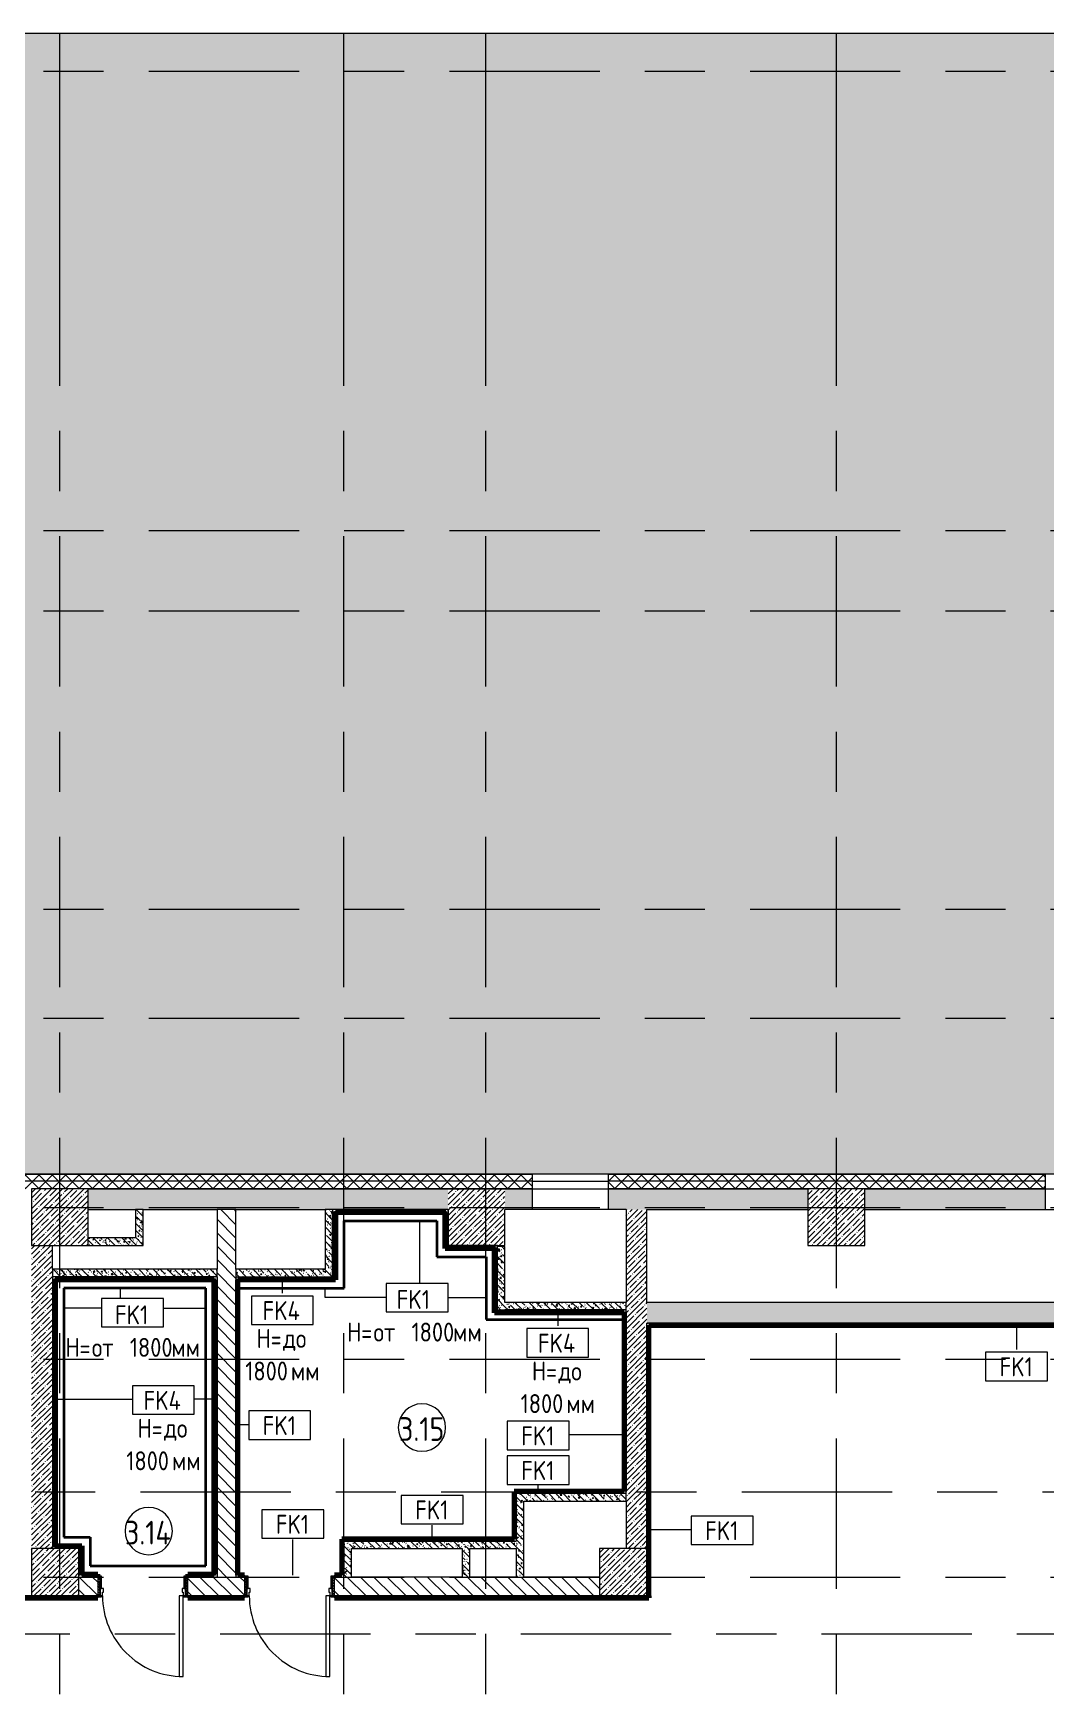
# Model space of a CAD drawing. Header units: millimetres. Extents: x -5426 to 189269, y -8553 to 29000.
# Drawn here: x 13730 to 24420, y 9795 to 27398 of the extents above; entities that cross this region are included whole.
import ezdxf

# ---------------------------------------------------------------- set-up
doc = ezdxf.new("R2010")
doc.units = ezdxf.units.MM
doc.linetypes.add('Осевая', pattern=[3175, 635, -476.25, 1587.5, -476.25])
for name, color, linetype, lineweight in [('A-AREA-IDEN', 7, 'Continuous', 9), ('A-DETL', 7, 'Continuous', 9), ('A-DETL-1', 7, 'Continuous', 35), ('A-DOOR', 7, 'Continuous', 9), ('A-DOOR-1', 7, 'Continuous', 13), ('A-DOOR-FRAM', 7, 'Continuous', 13), ('A-DOOR-FRAM-1', 7, 'Continuous', 9), ('A-WALL', 7, 'Continuous', 9), ('A-WALL-IDEN', 7, 'Continuous', 9), ('I-WALL', 7, 'Continuous', 9), ('S-COLS', 7, 'Continuous', 9), ('Оси', 7, 'Continuous', 9), ('Оси-2', 7, 'Осевая', 9)]:
    doc.layers.add(name, color=color, linetype=linetype, lineweight=lineweight)
for name, color, linetype, lineweight, true_color in [('A-DETL-GENF-2', 7, 'Continuous', 9, 0xd4d4d4), ('A-WALL-1', 7, 'Continuous', 9, 0xc0c0c0), ('A-WALL-3', 7, 'Continuous', 9, 0xff80c0), ('G-ANNO-TEXT-1', 7, 'Continuous', 9, 0x3c3c3c), ('I-WALL-1', 7, 'Continuous', 9, 0x00ff40), ('I-WALL-14', 7, 'Continuous', 90, 0x00ff40), ('I-WALL-3', 7, 'Continuous', 9, 0xc0c0c0), ('I-WALL-6', 7, 'Continuous', 80, 0xff80c0), ('S-WALL-ANLY', 7, 'Continuous', 13, 0x008040), ('S-WALL-ANLY-1', 7, 'Continuous', 5, 0x008040)]:
    doc.layers.add(name, color=color, linetype=linetype, lineweight=lineweight, true_color=true_color)
doc.styles.add('GOST Common', font='GOST_Common.ttf', dxfattribs={"width": 0.9, "height": 250})
doc.styles.add('GOST Common_1', font='GOST_Common.ttf', dxfattribs={"width": 0.9, "height": 200})
pattern_1 = [(135, (0, 0), (-70.71068, -70.71068), [])]
pattern_2 = [(135, (1826.41, 164.685), (-14.14214, -14.14214), []), (225, (1826.41, 164.685), (14.14214, -14.14214), [])]
pattern_3 = [(45, (-296.384, 164.685), (-14.1421, 14.1421), []), (135, (-296.384, 164.685), (-14.1421, -14.1421), [])]
pattern_4 = [(45, (0, 0), (-57.02463, 57.02463), []), (45, (57.025, 0), (-57.02463, 57.02463), [100.806, -20.161, 3.353, -16.808])]
pattern_5 = [(135, (0, 0), (-75.43415, -75.43415), [106.68, -17.78, 3.556, -17.78]), (135, (0, 75.39), (-75.43415, -75.43415), []), (50, (0, 0), (127.5292, -11.15758), [13.335, -146.685]), (355, (0, 0), (-24.66966, 133.74), [10.668, -117.348]), (100.451, (10.63, -0.93), (102.85973, 122.5818), [11.333, -124.663]), (46.184, (0, 35.56), (189.7552, -29.4304), [20.003, -220.028]), (96.636, (15.81, 33.1), (166.1822, 173.1996), [17, -186.995]), (351.184, (0, 35.56), (166.184, 173.1976), [16.002, -176.022]), (21, (17.78, 26.67), (106.13027, -71.58603), [13.335, -146.685]), (326, (17.78, 26.67), (43.2619, 128.93175), [10.668, -117.348]), (71.451, (26.62, 20.7), (149.392, 57.34505), [11.333, -124.663]), (37.5, (0, 0), (2.16223, 59.18836), [3.353, -112.573, 3.353, -115.773, -117.792]), (37.5, (0, 0), (2.16223, 59.18836), [-235.052, 3.353, -114.44]), (7.5, (0, 0), (46.77386, 70.12615), [3.353, -64.567, 3.353, -109.906, -44.894]), (7.5, (0, 0), (46.77386, 70.12615), [-181.178, 3.353, -41.542]), (327.5, (-39.65, 0), (94.91367, -4.01009), [3.353, -41.097, 3.353, -135.331, -184.023]), (327.5, (-39.65, 0), (94.91367, -4.01009), [-183.134, 3.353, -180.67]), (317.5, (-57.43, 0), (103.69057, 17.79882), [3.353, -54.432, 3.353, -88.748, -130.683]), (317.5, (-57.43, 0), (103.69057, 17.79882), [-149.885, 3.353, -127.33])]
pattern_6 = [(0, (0, 0), (121.92, 30.48), [10.058, -81.382, 10.058, -81.382, -487.68]), (0, (0, 0), (121.92, 30.48), [-182.88, 10.058, -172.822, 10.058, -81.382, -213.36]), (0, (0, 0), (121.92, 30.48), [-457.2, 10.058, -50.902, 10.058, -142.342]), (120, (45.72, 15.24), (-87.356454, 90.345817), [10.058, -81.382, 10.058, -81.382, -487.68]), (120, (45.72, 15.24), (-87.356454, 90.345817), [-182.88, 10.058, -172.822, 10.058, -81.382, -213.36]), (120, (45.72, 15.24), (-87.356454, 90.345817), [-457.2, 10.058, -50.902, 10.058, -142.342]), (240, (60.96, 76.2), (-34.563546, -120.825817), [10.058, -81.382, 10.058, -81.382, -487.68]), (240, (60.96, 76.2), (-34.563546, -120.825817), [-182.88, 10.058, -172.822, 10.058, -81.382, -213.36]), (240, (60.96, 76.2), (-34.563546, -120.825817), [-457.2, 10.058, -50.902, 10.058, -142.342])]

# ---------------------------------------------------------------- blocks, each defined once
blk = doc.blocks.new('BSC_Колонна _Прямоугольная - 600х600-V4-План отделки стен 3 этажа в осях 1-12')
at = {"layer": 'S-COLS'}
h = blk.add_hatch(dxfattribs=at)
h.set_pattern_fill('FP_6', color=256, style=0, pattern_type=2)
h.set_pattern_definition([(45, (-14010, -14900), (-57.02463, 57.02463), []), (45, (-13952.975, -14900), (-57.02463, 57.02463), [100.806, -20.161, 3.353, -16.808])])
h.paths.add_polyline_path([(-300, -300), (300, -300), (300, 300), (-300, 300), (-300, -299)])
for p, q in [((300, 300), (-300, 300)), ((-300, 300), (-300, -300)), ((300, -300), (300, 300)), ((-300, -300), (300, -300))]:
    blk.add_line(p, q, dxfattribs=at)
blk = doc.blocks.new('110_Дверь_СКБ_1Ст_Внутренняя1 - Д-7_п__950x2100h_Туалет EW30-32897972-План отделки стен 3 этажа в осях 1-12')
at = {"layer": 'A-DOOR'}
h = blk.add_hatch(dxfattribs=at)
h.set_pattern_fill('FP_17', color=256, style=0, pattern_type=2)
h.set_pattern_definition(pattern_2)
h.paths.add_polyline_path([(483.8, 100), (462.5, 100), (462.5, -100), (487.5, -100), (487.5, 100)])
at = {"layer": 'A-DOOR-FRAM-1'}
h = blk.add_hatch(dxfattribs=at)
h.set_pattern_fill('FP_18', color=256, style=0, pattern_type=2)
h.set_pattern_definition(pattern_3)
h.paths.add_polyline_path([(-437.5, 100), (-462.5, 100), (-462.5, -100), (-437.5, -100)])
at = {"layer": 'A-DOOR'}
blk.add_arc((-412.5, 100), 850, 360, 90, dxfattribs=at)
at = {"layer": 'A-DOOR-1'}
for p, q in [((-412.5, 950), (-412.5, 100)), ((-372.5, 950), (-412.5, 950)), ((-372.5, 100), (-372.5, 950)), ((-412.5, 100), (-372.5, 100))]:
    blk.add_line(p, q, dxfattribs=at)
at = {"layer": 'A-DOOR-FRAM'}
for p, q in [((-422.5, 108), (-492.5, 108)), ((-492.5, 108), (-492.5, 100)), ((-492.5, 100), (-422.5, 100)), ((-437.5, 100), (-462.5, 100)), ((-462.5, 100), (-462.5, -100)), ((-412.5, 100), (-437.5, 100)), ((-437.5, 100), (-437.5, 20)), ((-437.5, -100), (-437.5, 100)), ((-422.5, 100), (-437.5, 100)), ((-437.5, 100), (-437.5, 99)), ((-437.5, 99), (-422.5, 99)), ((-437.5, 20), (-402.5, 20)), ((-422.5, 20), (-437.5, 20)), ((-437.5, 20), (-437.5, -100)), ((-422.5, 100), (-422.5, 108)), ((-422.5, 99), (-422.5, 100)), ((-422.5, -100), (-422.5, 20)), ((-412.5, 60), (-412.5, 100)), ((-402.5, 60), (-412.5, 60)), ((-402.5, 20), (-402.5, 60)), ((437.5, 60), (427.5, 60)), ((427.5, 60), (427.5, 20)), ((427.5, 20), (462.5, 20)), ((437.5, 100), (437.5, 60)), ((462.5, 100), (437.5, 100)), ((517.5, 108), (447.5, 108)), ((447.5, 108), (447.5, 100)), ((462.5, 100), (447.5, 100)), ((447.5, 100), (447.5, 99)), ((447.5, 100), (517.5, 100)), ((447.5, 99), (462.5, 99)), ((462.5, 20), (447.5, 20)), ((447.5, 20), (447.5, -100)), ((462.5, 20), (462.5, 100)), ((487.5, 100), (462.5, 100)), ((462.5, 100), (462.5, -100)), ((462.5, 99), (462.5, 100)), ((462.5, -100), (462.5, 20)), ((487.5, -100), (487.5, 100)), ((517.5, 100), (517.5, 108)), ((-422.5, -100), (-492.5, -100)), ((-492.5, -100), (-492.5, -108)), ((-492.5, -108), (-422.5, -108)), ((-462.5, -100), (-437.5, -100)), ((-437.5, -100), (-422.5, -100)), ((-422.5, -108), (-422.5, -100)), ((447.5, -100), (462.5, -100)), ((517.5, -100), (447.5, -100)), ((447.5, -100), (447.5, -108)), ((447.5, -108), (517.5, -108)), ((462.5, -100), (487.5, -100)), ((517.5, -108), (517.5, -100))]:
    blk.add_line(p, q, dxfattribs=at)
blk = doc.blocks.new('110_Дверь_СКБ_1Ст_Внутренняя1 - Д-7_п__950x2100h_Туалет-32491181-План отделки стен 3 этажа в осях 1-12')
at = {"layer": 'A-DOOR'}
h = blk.add_hatch(dxfattribs=at)
h.set_pattern_fill('FP_17', color=256, style=0, pattern_type=2)
h.set_pattern_definition(pattern_2)
h.paths.add_polyline_path([(487.5, 100), (462.5, 100), (462.5, -100), (487.5, -100)])
at = {"layer": 'A-DOOR-FRAM-1'}
h = blk.add_hatch(dxfattribs=at)
h.set_pattern_fill('FP_18', color=256, style=0, pattern_type=2)
h.set_pattern_definition(pattern_3)
h.paths.add_polyline_path([(-437.5, 100), (-462.5, 100), (-462.5, -100), (-437.5, -100)])
at = {"layer": 'A-DOOR'}
blk.add_arc((-412.5, 100), 850, 360, 90, dxfattribs=at)
at = {"layer": 'A-DOOR-1'}
for p, q in [((-412.5, 950), (-412.5, 100)), ((-372.5, 950), (-412.5, 950)), ((-372.5, 100), (-372.5, 950)), ((-412.5, 100), (-372.5, 100))]:
    blk.add_line(p, q, dxfattribs=at)
at = {"layer": 'A-DOOR-FRAM'}
for p, q in [((-422.5, 108), (-492.5, 108)), ((-492.5, 108), (-492.5, 100)), ((-492.5, 100), (-422.5, 100)), ((-437.5, 100), (-462.5, 100)), ((-462.5, 100), (-462.5, -100)), ((-412.5, 100), (-437.5, 100)), ((-437.5, 100), (-437.5, 20)), ((-437.5, -100), (-437.5, 100)), ((-422.5, 100), (-437.5, 100)), ((-437.5, 100), (-437.5, 99)), ((-437.5, 99), (-422.5, 99)), ((-437.5, 20), (-402.5, 20)), ((-422.5, 20), (-437.5, 20)), ((-437.5, 20), (-437.5, -100)), ((-422.5, 100), (-422.5, 108)), ((-422.5, 99), (-422.5, 100)), ((-422.5, -100), (-422.5, 20)), ((-412.5, 60), (-412.5, 100)), ((-402.5, 60), (-412.5, 60)), ((-402.5, 20), (-402.5, 60)), ((437.5, 60), (427.5, 60)), ((427.5, 60), (427.5, 20)), ((427.5, 20), (462.5, 20)), ((437.5, 100), (437.5, 60)), ((462.5, 100), (437.5, 100)), ((517.5, 108), (447.5, 108)), ((447.5, 108), (447.5, 100)), ((462.5, 100), (447.5, 100)), ((447.5, 100), (447.5, 99)), ((447.5, 100), (517.5, 100)), ((447.5, 99), (462.5, 99)), ((462.5, 20), (447.5, 20)), ((447.5, 20), (447.5, -100)), ((462.5, 20), (462.5, 100)), ((487.5, 100), (462.5, 100)), ((462.5, 100), (462.5, -100)), ((462.5, 99), (462.5, 100)), ((462.5, -100), (462.5, 20)), ((487.5, -100), (487.5, 100)), ((517.5, 100), (517.5, 108)), ((-422.5, -100), (-492.5, -100)), ((-492.5, -100), (-492.5, -108)), ((-492.5, -108), (-422.5, -108)), ((-462.5, -100), (-437.5, -100)), ((-437.5, -100), (-422.5, -100)), ((-422.5, -108), (-422.5, -100)), ((447.5, -100), (462.5, -100)), ((517.5, -100), (447.5, -100)), ((447.5, -100), (447.5, -108)), ((447.5, -108), (517.5, -108)), ((462.5, -100), (487.5, -100)), ((517.5, -108), (517.5, -100))]:
    blk.add_line(p, q, dxfattribs=at)
blk = doc.blocks.new('BSC_Колонна _Прямоугольная - 500х500-V17-План отделки стен 3 этажа в осях 1-12')
at = {"layer": 'S-COLS'}
h = blk.add_hatch(dxfattribs=at)
h.set_pattern_fill('FP_20', color=256, style=0, pattern_type=2)
h.set_pattern_definition([(45, (-19960, -11150), (-57.02463, 57.02463), []), (45, (-19902.975, -11150), (-57.02463, 57.02463), [100.806, -20.161, 3.353, -16.808])])
h.paths.add_polyline_path([(-250, -250), (250, -250), (250, 250), (-250, 250)])
for p, q in [((250, 250), (-250, 250)), ((-250, 250), (-250, -250)), ((250, -250), (250, 250)), ((-250, -250), (250, -250))]:
    blk.add_line(p, q, dxfattribs=at)
blk = doc.blocks.new('BSC_Колонна _Прямоугольная - 500х500-V21-План отделки стен 3 этажа в осях 1-12')
at = {"layer": 'S-COLS'}
h = blk.add_hatch(dxfattribs=at)
h.set_pattern_fill('FP_25', color=256, style=0, pattern_type=2)
h.set_pattern_definition([(45, (-13960, -11150), (-57.02463, 57.02463), []), (45, (-13902.975, -11150), (-57.02463, 57.02463), [100.806, -20.161, 3.353, -16.808])])
h.paths.add_polyline_path([(-250, -250), (250, -250), (250, 250), (-250, 250)])
for p, q in [((250, 250), (-250, 250)), ((-250, 250), (-250, -250)), ((250, -250), (250, 250)), ((-250, -250), (250, -250))]:
    blk.add_line(p, q, dxfattribs=at)
blk = doc.blocks.new('BSC_Колонна _Прямоугольная - 600х600-V22-План отделки стен 3 этажа в осях 1-12')
at = {"layer": 'S-COLS'}
h = blk.add_hatch(dxfattribs=at)
h.set_pattern_fill('FP_26', color=256, style=0, pattern_type=2)
h.set_pattern_definition([(45, (-22210, -14900), (-57.02463, 57.02463), []), (45, (-22152.975, -14900), (-57.02463, 57.02463), [100.806, -20.161, 3.353, -16.808])])
h.paths.add_polyline_path([(-300, -300), (300, -300), (300, 300), (-300, 300), (-300, -299)])
for p, q in [((300, 300), (-300, 300)), ((-300, 300), (-300, -300)), ((300, -300), (300, 300)), ((-300, -300), (300, -300))]:
    blk.add_line(p, q, dxfattribs=at)
blk = doc.blocks.new('Марка_Помещения - Номер-25198446-План отделки стен 3 этажа в осях 1-12')
at = {"layer": 'A-AREA-IDEN'}
for start, end in [(360, 180), (180, 360)]:
    blk.add_arc((0, 0), 2.5, start, end, dxfattribs=at)
blk = doc.blocks.new('М_стена_0001 - Типоразмер_без рамки-25382661-План отделки стен 3 этажа в осях 1-12')
at = {"layer": 'A-WALL-IDEN'}
for p, q in [((3.26, 1.52), (-3.27, 1.52)), ((-3.27, 1.52), (-3.27, -1.48)), ((3.26, -1.48), (3.26, 1.52)), ((-3.27, -1.48), (3.26, -1.48))]:
    blk.add_line(p, q, dxfattribs=at)

msp = doc.modelspace()

# ---------------------------------------------------------------- hatches: boundary and pattern name
at = {"layer": 'A-DETL-GENF-2'}
msp.add_hatch(color=256, dxfattribs=at).paths.add_polyline_path([(-268, 14774.9), (-268, 15358), (38760, 15358), (38760, 23888.3), (33928.1, 23888.3), (33928.1, 27398.1), (-2409.1, 27398.1), (-2409.1, 14774.9), (-1574, 14774.9)])
at = {"layer": 'A-WALL'}
h = msp.add_hatch(dxfattribs=at)
h.set_pattern_fill('FP_11', color=256, style=0, pattern_type=2)
h.set_pattern_definition([(45, (0, 0), (-70.71068, 70.71068), []), (135, (0, 0), (-70.71068, -70.71068), [])])
h.paths.add_polyline_path([(34962.9, 15200), (35410, 15200), (35410, 15350), (34660, 15350), (34660, 15200)])
h.paths.add_polyline_path([(32039.9, 15200), (32110, 15200), (32110, 15350), (30027, 15350), (30027, 15200), (30610, 15200)])
h.paths.add_polyline_path([(38987.7, 15200), (38987.7, 15350), (37810, 15350), (37810, 15200), (37885.8, 15200)])
h.paths.add_polyline_path([(25810, 15200), (29227, 15200), (29227, 15350), (25620.3, 15350), (25620.3, 15200)])
h.paths.add_polyline_path([(24420.3, 15200), (24420.3, 15350), (19800, 15350), (19800, 15200), (22510, 15200)])
h.paths.add_polyline_path([(13040.7, 15200), (19000, 15200), (19000, 15350), (12860, 15350), (12860, 15200)])
h.paths.add_polyline_path([(9760, 15200), (9760, 15350), (9160, 15350), (9160, 15200)])
h.paths.add_polyline_path([(7660, 15200), (8260, 15200), (8260, 15350), (7660, 15350)])
h.paths.add_polyline_path([(6160, 15200), (6760, 15200), (6760, 15350), (40, 15350), (40, 15293), (-110, 15293), (-110, 15200), (5733.3, 15200)])
h.paths.add_polyline_path([(33010, 15200), (33240, 15200), (33240, 15350), (33010, 15350)])
h.paths.add_polyline_path([(33760, 15200), (33760, 15350), (33610, 15350), (33610, 15200)])
at = {"layer": 'I-WALL'}
h = msp.add_hatch(dxfattribs=at)
h.set_pattern_fill('FP_12', color=256, style=0, pattern_type=2)
h.set_pattern_definition(pattern_4)
h.paths.add_polyline_path([(15870, 14980), (18110.3, 14980), (18110.3, 15200), (14310, 15200), (14310, 14980), (15670, 14980)])
h.paths.add_polyline_path([(32110, 14980), (32110, 15200), (30610, 15200), (30610, 14980), (32039.9, 14980)])
h.paths.add_polyline_path([(19800, 14980), (21910, 14980), (21910, 15200), (19800, 15200)])
h.paths.add_polyline_path([(19000, 14980), (19000, 15200), (18710.3, 15200), (18710.3, 14980), (18886.6, 14980)])
h.paths.add_polyline_path([(29227, 14980), (29227, 15200), (26410, 15200), (26410, 14980), (27655.5, 14980)])
h.paths.add_polyline_path([(25810, 14980), (25810, 15200), (25620.3, 15200), (25620.3, 14980)])
h.paths.add_polyline_path([(24420.3, 14980), (24420.3, 15200), (22510, 15200), (22510, 14980)])
h = msp.add_hatch(dxfattribs=at)
h.set_pattern_fill('FP_19', color=256, style=0, pattern_type=2)
h.set_pattern_definition(pattern_5)
h.paths.add_polyline_path([(14810, 14680), (14890, 14680), (14890, 14980), (14810, 14980)])
h = msp.add_hatch(dxfattribs=at)
h.set_pattern_fill('FP_10', color=256, style=0, pattern_type=2)
h.set_pattern_definition(pattern_1)
h.paths.add_polyline_path([(15870, 11100), (15870, 14980), (15670, 14980), (15670, 11100)])
h = msp.add_hatch(dxfattribs=at)
h.set_pattern_fill('FP_19', color=256, style=0, pattern_type=2)
h.set_pattern_definition(pattern_5)
h.paths.add_polyline_path([(16810, 14350), (16890, 14350), (16890, 14980), (16810, 14980), (16810, 14601.3)])
h = msp.add_hatch(dxfattribs=at)
h.set_pattern_fill('FP_36', color=256, style=0, pattern_type=2)
h.set_pattern_definition(pattern_6)
h.paths.add_polyline_path([(16910, 14960), (18090.3, 14960), (18090.3, 14980), (16890, 14980), (16890, 14960)])
h = msp.add_hatch(dxfattribs=at)
h.set_pattern_fill('FP_36', color=256, style=0, pattern_type=2)
h.set_pattern_definition(pattern_6)
h.paths.add_polyline_path([(18090.3, 14600), (18110.3, 14600), (18110.3, 14980), (18090.3, 14980), (18090.3, 14601.3)])
h = msp.add_hatch(dxfattribs=at)
h.set_pattern_fill('FP_12', color=256, style=0, pattern_type=2)
h.set_pattern_definition(pattern_4)
h.paths.add_polyline_path([(19990, 11400), (20210, 11400), (20210, 14980), (19990, 14980), (19990, 11901.9)])
h = msp.add_hatch(dxfattribs=at)
h.set_pattern_fill('FP_36', color=256, style=0, pattern_type=2)
h.set_pattern_definition(pattern_6)
h.paths.add_polyline_path([(16910, 14250), (16910, 14960), (16890, 14960), (16890, 14250)])
h = msp.add_hatch(dxfattribs=at)
h.set_pattern_fill('FP_19', color=256, style=0, pattern_type=2)
h.set_pattern_definition(pattern_5)
h.paths.add_polyline_path([(14890, 14600), (14890, 14680), (14310, 14680), (14310, 14600), (14502.2, 14600)])
h = msp.add_hatch(dxfattribs=at)
h.set_pattern_fill('FP_12', color=256, style=0, pattern_type=2)
h.set_pattern_definition(pattern_4)
h.paths.add_polyline_path([(13931, 11400), (13931, 14600), (13711, 14600), (13711, 11400), (13771.5, 11400)])
h = msp.add_hatch(dxfattribs=at)
h.set_pattern_fill('FP_36', color=256, style=0, pattern_type=2)
h.set_pattern_definition(pattern_6)
h.paths.add_polyline_path([(18090.3, 14580), (18610.3, 14580), (18610.3, 14600), (18090.3, 14600)])
h = msp.add_hatch(dxfattribs=at)
h.set_pattern_fill('FP_36', color=256, style=0, pattern_type=2)
h.set_pattern_definition(pattern_6)
h.paths.add_polyline_path([(18630.3, 13920), (18630.3, 14600), (18610.3, 14600), (18610.3, 13920)])
h = msp.add_hatch(dxfattribs=at)
h.set_pattern_fill('FP_19', color=256, style=0, pattern_type=2)
h.set_pattern_definition(pattern_5)
h.paths.add_polyline_path([(18710.3, 13920), (18710.3, 14590), (18630.3, 14590), (18630.3, 13920)])
h = msp.add_hatch(dxfattribs=at)
h.set_pattern_fill('FP_19', color=256, style=0, pattern_type=2)
h.set_pattern_definition(pattern_5)
h.paths.add_polyline_path([(15670, 14270), (15670, 14350), (13931, 14350), (13931, 14270), (15650, 14270)])
h = msp.add_hatch(dxfattribs=at)
h.set_pattern_fill('FP_36', color=256, style=0, pattern_type=2)
h.set_pattern_definition(pattern_6)
h.paths.add_polyline_path([(13931, 14250), (15650, 14250), (15650, 14270), (13931, 14270)])
h = msp.add_hatch(dxfattribs=at)
h.set_pattern_fill('FP_36', color=256, style=0, pattern_type=2)
h.set_pattern_definition(pattern_6)
h.paths.add_polyline_path([(15650, 11100), (15670, 11100), (15670, 14270), (15650, 14270), (15650, 11120)])
h = msp.add_hatch(dxfattribs=at)
h.set_pattern_fill('FP_19', color=256, style=0, pattern_type=2)
h.set_pattern_definition(pattern_5)
h.paths.add_polyline_path([(16890, 14270), (16890, 14350), (15870, 14350), (15870, 14270), (15963.7, 14270)])
h = msp.add_hatch(dxfattribs=at)
h.set_pattern_fill('FP_36', color=256, style=0, pattern_type=2)
h.set_pattern_definition(pattern_6)
h.paths.add_polyline_path([(15870, 14250), (16890, 14250), (16890, 14270), (15870, 14270)])
h = msp.add_hatch(dxfattribs=at)
h.set_pattern_fill('FP_36', color=256, style=0, pattern_type=2)
h.set_pattern_definition(pattern_6)
h.paths.add_polyline_path([(13931, 11400), (13951, 11400), (13951, 14250), (13931, 14250), (13931, 11733.3)])
h = msp.add_hatch(dxfattribs=at)
h.set_pattern_fill('FP_36', color=256, style=0, pattern_type=2)
h.set_pattern_definition(pattern_6)
h.paths.add_polyline_path([(15870, 11100), (15890, 11100), (15890, 14250), (15870, 14250), (15870, 12689.3)])
h = msp.add_hatch(dxfattribs=at)
h.set_pattern_fill('FP_36', color=256, style=0, pattern_type=2)
h.set_pattern_definition(pattern_6)
h.paths.add_polyline_path([(18610.3, 13900), (19970, 13900), (19970, 13920), (18610.3, 13920)])
h = msp.add_hatch(dxfattribs=at)
h.set_pattern_fill('FP_19', color=256, style=0, pattern_type=2)
h.set_pattern_definition(pattern_5)
h.paths.add_polyline_path([(19990, 13920), (19990, 14000), (18710.3, 14000), (18710.3, 13920), (19970, 13920)])
h = msp.add_hatch(dxfattribs=at)
h.set_pattern_fill('FP_36', color=256, style=0, pattern_type=2)
h.set_pattern_definition(pattern_6)
h.paths.add_polyline_path([(19990, 12001.9), (19990, 13920), (19970, 13920), (19970, 12001.9)])
h = msp.add_hatch(dxfattribs=at)
h.set_pattern_fill('FP_12', color=256, style=0, pattern_type=2)
h.set_pattern_definition(pattern_4)
h.paths.add_polyline_path([(31010, 13780), (31010, 14000), (20210, 14000), (20210, 13780), (27655.5, 13780)])
h = msp.add_hatch(dxfattribs=at)
h.set_pattern_fill('FP_36', color=256, style=0, pattern_type=2)
h.set_pattern_definition(pattern_6)
h.paths.add_polyline_path([(20210, 10900), (20230, 10900), (20230, 13780), (20210, 13780), (20210, 11400)])
h = msp.add_hatch(dxfattribs=at)
h.set_pattern_fill('FP_36', color=256, style=0, pattern_type=2)
h.set_pattern_definition(pattern_6)
h.paths.add_polyline_path([(31781.2, 13760), (31781.2, 13780), (20230, 13780), (20231, 13760), (27655.5, 13760)])
h = msp.add_hatch(dxfattribs=at)
h.set_pattern_fill('FP_36', color=256, style=0, pattern_type=2)
h.set_pattern_definition(pattern_6)
h.paths.add_polyline_path([(18810, 11480), (18830, 11480), (18830, 12001.9), (18810, 12001.9), (18810, 11500)])
h = msp.add_hatch(dxfattribs=at)
h.set_pattern_fill('FP_36', color=256, style=0, pattern_type=2)
h.set_pattern_definition(pattern_6)
h.paths.add_polyline_path([(19990, 11981.9), (19990, 12001.9), (18830, 12001.9), (18830, 11981.9), (18886.6, 11981.9)])
h = msp.add_hatch(dxfattribs=at)
h.set_pattern_fill('FP_19', color=256, style=0, pattern_type=2)
h.set_pattern_definition(pattern_5)
h.paths.add_polyline_path([(18910, 11100), (18910, 11981.9), (18830, 11981.9), (18830, 11100), (18886.6, 11100)])
h = msp.add_hatch(dxfattribs=at)
h.set_pattern_fill('FP_19', color=256, style=0, pattern_type=2)
h.set_pattern_definition(pattern_5)
h.paths.add_polyline_path([(18910, 11901.9), (19990, 11901.9), (19990, 11981.9), (18910, 11981.9)])
h = msp.add_hatch(dxfattribs=at)
h.set_pattern_fill('FP_36', color=256, style=0, pattern_type=2)
h.set_pattern_definition(pattern_6)
h.paths.add_polyline_path([(17010, 11120), (17010, 11500), (16990, 11500), (16990, 11120)])
h = msp.add_hatch(dxfattribs=at)
h.set_pattern_fill('FP_36', color=256, style=0, pattern_type=2)
h.set_pattern_definition(pattern_6)
h.paths.add_polyline_path([(17090, 11480), (18810, 11480), (18810, 11500), (17010, 11500), (17010, 11480)])
h = msp.add_hatch(dxfattribs=at)
h.set_pattern_fill('FP_19', color=256, style=0, pattern_type=2)
h.set_pattern_definition(pattern_5)
h.paths.add_polyline_path([(17090, 11100), (17090, 11480), (17010, 11480), (17010, 11100)])
h = msp.add_hatch(dxfattribs=at)
h.set_pattern_fill('FP_19', color=256, style=0, pattern_type=2)
h.set_pattern_definition(pattern_5)
h.paths.add_polyline_path([(18260, 11400), (18830, 11400), (18830, 11480), (17090, 11480), (17090, 11400), (17425.1, 11400)])
h = msp.add_hatch(dxfattribs=at)
h.set_pattern_fill('FP_36', color=256, style=0, pattern_type=2)
h.set_pattern_definition(pattern_6)
h.paths.add_polyline_path([(14230, 11400), (14230, 11420), (13951, 11420), (13951, 11400), (14210, 11400)])
h = msp.add_hatch(dxfattribs=at)
h.set_pattern_fill('FP_36', color=256, style=0, pattern_type=2)
h.set_pattern_definition(pattern_6)
h.paths.add_polyline_path([(14230, 11100), (14230, 11400), (14210, 11400), (14210, 11100)])
h = msp.add_hatch(dxfattribs=at)
h.set_pattern_fill('FP_19', color=256, style=0, pattern_type=2)
h.set_pattern_definition(pattern_5)
h.paths.add_polyline_path([(18260, 11100), (18340, 11100), (18340, 11400), (18260, 11400)])
h = msp.add_hatch(dxfattribs=at)
h.set_pattern_fill('FP_10', color=256, style=0, pattern_type=2)
h.set_pattern_definition(pattern_1)
h.paths.add_polyline_path([(15960, 10900), (15960, 11100), (15361, 11100), (15361, 10900), (15930, 10900)])
h.paths.add_polyline_path([(14411, 10900), (14411, 11100), (14210, 11100), (14210, 10900), (14381, 10900)])
h.paths.add_polyline_path([(19710, 10900), (19710, 11100), (16910, 11100), (16910, 10900), (18886.6, 10900)])
h = msp.add_hatch(dxfattribs=at)
h.set_pattern_fill('FP_36', color=256, style=0, pattern_type=2)
h.set_pattern_definition(pattern_6)
h.paths.add_polyline_path([(15391, 11100), (15650, 11100), (15650, 11120), (15361, 11120), (15361, 11108), (15391, 11108)])
h.paths.add_polyline_path([(14381, 11100), (14381, 11108), (14411, 11108), (14411, 11120), (14230, 11120), (14230, 11100)])
h = msp.add_hatch(dxfattribs=at)
h.set_pattern_fill('FP_36', color=256, style=0, pattern_type=2)
h.set_pattern_definition(pattern_6)
h.paths.add_polyline_path([(17010, 11100), (17010, 11120), (16910, 11120), (16910, 11108), (16940, 11107.5), (16940, 11100)])
h.paths.add_polyline_path([(15890, 11100), (15930, 11100), (15930, 11108), (15960, 11108), (15960, 11120), (15890, 11120)])
h = msp.add_hatch(dxfattribs=at)
h.set_pattern_fill('FP_36', color=256, style=0, pattern_type=2)
h.set_pattern_definition(pattern_6)
h.paths.add_polyline_path([(20230, 10880), (20230, 10900), (16940, 10900), (16940, 10892), (16910, 10892), (16910, 10880), (20210, 10880)])
h.paths.add_polyline_path([(14381, 10880), (14411, 10880), (14411, 10892), (14381, 10892), (14381, 10900), (12961.3, 10900), (12961.3, 10880), (14210, 10880)])
h.paths.add_polyline_path([(15361, 10880), (15960, 10880), (15960, 10892), (15930, 10892), (15930, 10900), (15391, 10900), (15391, 10892), (15361, 10892)])
at = {"layer": 'I-WALL-1'}
for points in [[(16911, 14249), (16922, 14249), (16922, 14960), (16911, 14959), (16911, 14601.3)], [(18090.3, 14949), (18090.3, 14960), (16922, 14960), (16922, 14949), (18079.3, 14949)], [(18079.3, 14569), (18090.3, 14569), (18090.3, 14949), (18079.3, 14949), (18079.3, 14580)], [(18610.3, 14569), (18610.3, 14580), (18090.3, 14580), (18090.3, 14569), (18599.3, 14569)], [(18610.3, 13889), (18610.3, 14580), (18599.3, 14580), (18599.3, 13889)], [(15639, 14239), (15650, 14239), (15650, 14250), (13951, 14250), (13951, 14239), (14502.2, 14239)], [(13962, 11420), (13962, 14239), (13951, 14239), (13951, 11420)], [(15639, 11131), (15650, 11131), (15650, 14239), (15639, 14239), (15639, 12689.3)], [(16922, 14238), (16922, 14249), (15891, 14249), (15891, 14238), (15963.7, 14238)], [(19960.5, 13889), (19970, 13889), (19970, 13900), (18610.3, 13900), (18610.3, 13889), (19959, 13889)], [(13962, 11420), (14241, 11420), (14241, 11431), (13962, 11431)], [(14241, 11120), (14241, 11420), (14230, 11420), (14230, 11120)]]:
    msp.add_hatch(color=256, dxfattribs=at).paths.add_polyline_path(points)
h = msp.add_hatch(color=256, dxfattribs=at)
h.paths.add_polyline_path([(15361, 11120), (15650, 11120), (15650, 11131), (15361, 11131)])
h.paths.add_polyline_path([(14241, 11120), (14411, 11120), (14411, 11131), (14241, 11131)])
at = {"layer": 'S-COLS'}
h = msp.add_hatch(dxfattribs=at)
h.set_pattern_fill('FP_12', color=256, style=0, pattern_type=2)
h.set_pattern_definition(pattern_4)
h.paths.add_polyline_path([(18110.3, 14600), (18710.3, 14600), (18710.3, 15200), (18110.3, 15200), (18110.3, 14601.3)])

# ---------------------------------------------------------------- linework, layer by layer
at = {"layer": 'A-DETL'}
for p, q in [((33928.1, 27398.1), (-2409.1, 27398.1)), ((-268, 15358), (38760, 15358)), ((17811, 14200), (17811, 14860)), ((14651, 14040), (14651, 14150)), ((16810, 14050), (16810, 14149)), ((18110.3, 14200), (17457.1, 14200)), ((17457.1, 14200), (17457.1, 13900)), ((18110.3, 13900), (18110.3, 14200)), ((14451, 13940), (14051, 13940)), ((15104.1, 14040), (14451, 14040)), ((14451, 14040), (14451, 13740)), ((15104.1, 13740), (15104.1, 14040)), ((15104.1, 13940), (15550, 13940)), ((17457.1, 14050), (16810, 14050)), ((18110.3, 14050), (18510.3, 14050)), ((14451, 13740), (15104.1, 13740)), ((17457.1, 13900), (18110.3, 13900))]:
    msp.add_line(p, q, dxfattribs=at)
at = {"layer": 'A-DETL-1'}
for p, q in [((17011, 14149), (17011, 14860)), ((17011, 14860), (17990.3, 14860)), ((17990.3, 14860), (17990.3, 14480)), ((17990.3, 14480), (18510.3, 14480)), ((18510.3, 14480), (18510.3, 13820)), ((15550, 14150), (14051, 14150)), ((14051, 14150), (14051, 11520)), ((15550, 11220), (15550, 14150)), ((15890, 14149), (17011, 14149)), ((18510.3, 13820), (19970.3, 13820)), ((14051, 11520), (14330, 11520)), ((14330, 11520), (14330, 11220)), ((14330, 11220), (15550, 11220))]:
    msp.add_line(p, q, dxfattribs=at)
at = {"layer": 'A-WALL'}
for p, q in [((19000, 15353), (12860, 15353)), ((19000, 15350), (12860, 15350)), ((24420.3, 15353), (19800, 15353)), ((24420.3, 15350), (19800, 15350)), ((18110.3, 15200), (14310, 15200)), ((19000, 15200), (18710.3, 15200)), ((21910, 15200), (19800, 15200)), ((24420.3, 15200), (22510, 15200)), ((14890, 14980), (14810, 14980)), ((15870, 14980), (15670, 14980)), ((18110.3, 14980), (16810, 14980)), ((16890, 14980), (16890, 14350)), ((13931, 14350), (13931, 11400)), ((15670, 14270), (13931, 14270)), ((15670, 14270), (15670, 14350)), ((15870, 14350), (15870, 11100)), ((15890, 11120), (15890, 14249)), ((19990, 13920), (18710.3, 13920)), ((19990, 11901.9), (19990, 14000)), ((31010, 13780), (20210, 13780)), ((20230, 10900), (20230, 13760)), ((20230, 13760), (31781.2, 13760)), ((19970, 12001.9), (18830, 12001.9)), ((18830, 11981.9), (18830, 11480)), ((19970, 12002.9), (19970, 12001.9)), ((17010, 11100), (17010, 11480)), ((17090, 11480), (18830, 11480)), ((18810, 11501), (18810, 11500)), ((14210, 11100), (14381, 11100)), ((15391, 11100), (15670, 11100)), ((15870, 11100), (15930, 11100)), ((16990, 11120), (16910, 11120)), ((16940, 11100), (17090, 11100)), ((16990, 11121), (16990, 11120)), ((18260, 11100), (18340, 11100)), ((18830, 11100), (18910, 11100)), ((14210, 10900), (14381, 10900)), ((15391, 10900), (15930, 10900)), ((16940, 10900), (19710, 10900))]:
    msp.add_line(p, q, dxfattribs=at)
at = {"layer": 'A-WALL-1'}
for p, q in [((19000, 15200), (19000, 15358)), ((19800, 15358), (19800, 15200)), ((24420.3, 15200), (24420.3, 15358)), ((14310, 15200), (21910, 15200)), ((22510, 15200), (25810, 15200))]:
    msp.add_line(p, q, dxfattribs=at)
at = {"layer": 'A-WALL-3'}
for p, q in [((19970, 12002.9), (19970, 13899)), ((18810, 11501), (18810, 12001.9)), ((16990, 11121), (16990, 11500)), ((15890, 11120), (15891, 11120))]:
    msp.add_line(p, q, dxfattribs=at)
at = {"layer": 'A-WALL-IDEN'}
for p, q in [((16359.3, 14243.5), (16359.3, 14097)), ((19267.3, 13894.5), (19267.3, 13753)), ((24112.1, 13759.5), (24112.1, 13503.7)), ((13956.5, 12977), (14776.3, 12977)), ((15644.5, 12977), (15429.5, 12977)), ((15890.5, 12711.7), (16004.3, 12711.7)), ((19969.5, 12602.8), (19388, 12602.8)), ((19061.4, 12002.4), (19061.4, 12064.7)), ((17941.6, 11500.5), (17941.6, 11648.6)), ((16469.6, 11120.5), (16469.6, 11497.2)), ((20230.5, 11601.5), (20676.9, 11601.5))]:
    msp.add_line(p, q, dxfattribs=at)
at = {"layer": 'I-WALL-14'}
for p, q in [((16911, 14249), (16911, 14960)), ((16922, 14949), (16922, 14238)), ((18079.3, 14949), (16922, 14949)), ((18079.3, 14569), (18079.3, 14949)), ((18610.3, 14569), (18079.3, 14569)), ((18599.3, 13889), (18599.3, 14580)), ((15639, 14239), (13962, 14239)), ((13962, 14239), (13962, 11431)), ((15639, 11131), (15639, 14239)), ((15891, 14249), (16911, 14249)), ((15891, 14249), (15891, 14238)), ((16922, 14238), (15891, 14238)), ((19970, 13889), (18599.3, 13889)), ((13962, 11431), (14241, 11431)), ((14241, 11431), (14241, 11131)), ((14241, 11131), (14411, 11131)), ((14411, 11120), (14411, 11131)), ((15361, 11131), (15639, 11131)), ((15361, 11131), (15361, 11120))]:
    msp.add_line(p, q, dxfattribs=at)
at = {"layer": 'I-WALL-3'}
for p, q in [((19000, 14980), (19000, 15200)), ((19800, 15200), (19800, 14980)), ((24420.3, 14980), (24420.3, 15200)), ((14310, 14980), (14810, 14980)), ((14810, 14980), (14810, 14680)), ((14890, 14980), (15670, 14980)), ((14890, 14600), (14890, 14980)), ((15670, 14980), (15670, 14350)), ((15870, 14350), (15870, 14980)), ((15870, 14980), (16810, 14980)), ((16810, 14980), (16810, 14350)), ((18110.3, 14600), (18110.3, 14980)), ((19990, 14980), (18710.3, 14980)), ((19990, 14980), (19990, 14000)), ((20210, 14000), (20210, 14980)), ((20210, 14980), (21910, 14980)), ((22510, 14980), (25810, 14980)), ((16910, 14960), (18090.3, 14960)), ((16910, 14250), (16910, 14960)), ((18090.3, 14960), (18090.3, 14580)), ((14810, 14680), (14310, 14680)), ((13931, 14350), (13931, 14600)), ((14310, 14600), (14890, 14600)), ((18090.3, 14580), (18610.3, 14580)), ((18630.3, 14600), (18110.3, 14600)), ((18610.3, 14580), (18610.3, 13900)), ((18630.3, 13920), (18630.3, 14600)), ((18710.3, 14590), (18630.3, 14590)), ((18710.3, 14000), (18710.3, 14590)), ((15670, 14350), (13931, 14350)), ((15670, 14270), (15670, 11100)), ((16810, 14350), (15870, 14350)), ((15870, 14270), (16890, 14270)), ((16890, 14270), (16890, 14350)), ((13951, 14250), (15650, 14250)), ((13951, 11420), (13951, 14250)), ((15650, 14250), (15650, 11120)), ((15890, 14250), (16910, 14250)), ((15890, 14249), (15890, 14250)), ((18630.3, 13920), (18710.3, 13920)), ((19990, 14000), (18710.3, 14000)), ((30790, 14000), (20210, 14000)), ((18610.3, 13900), (19970, 13900)), ((19970, 13900), (19970, 13899)), ((20210, 11400), (20210, 13780)), ((19990, 11981.9), (18830, 11981.9)), ((18910, 11100), (18910, 11901.9)), ((18910, 11901.9), (19990, 11901.9)), ((19990, 11901.9), (19990, 11400)), ((17090, 11480), (17010, 11480)), ((14230, 11420), (13951, 11420)), ((14230, 11120), (14230, 11420)), ((17090, 11100), (17090, 11400)), ((17090, 11400), (18260, 11400)), ((18260, 11400), (18260, 11100)), ((18340, 11400), (18830, 11400)), ((18340, 11100), (18340, 11400)), ((18830, 11400), (18830, 11100)), ((14411, 11120), (14230, 11120)), ((14411, 11108), (14411, 11120)), ((15650, 11120), (15361, 11120)), ((15361, 11120), (15361, 11108)), ((15960, 11108), (15960, 11120)), ((16910, 11120), (16910, 11108)), ((18260, 11100), (17090, 11100)), ((18830, 11100), (18340, 11100)), ((19710, 11100), (18910, 11100)), ((14411, 10880), (14411, 10892)), ((15361, 10892), (15361, 10880)), ((15960, 10880), (15960, 10892)), ((16910, 10892), (16910, 10880))]:
    msp.add_line(p, q, dxfattribs=at)
at = {"layer": 'I-WALL-6'}
for p, q in [((15891, 14249), (15890, 14249)), ((15891, 11121), (15891, 14238)), ((19970, 13899), (19969, 13899)), ((19969, 13899), (19969, 12002.9)), ((20231, 10879), (20231, 13759)), ((20231, 13759), (31782.2, 13759)), ((18809, 12002.9), (18809, 11501)), ((19969, 12002.9), (18809, 12002.9)), ((18810, 12001.9), (18830, 12001.9)), ((16989, 11501), (16989, 11121)), ((18809, 11501), (16989, 11501)), ((16990, 11500), (18810, 11500)), ((15960, 11121), (15891, 11121)), ((15891, 11120), (15960, 11120)), ((15960, 11120), (15960, 11121)), ((16989, 11121), (16910, 11121)), ((16910, 11121), (16910, 11120)), ((12939.3, 10879), (14411, 10879)), ((14411, 10880), (12940.3, 10880)), ((14411, 10879), (14411, 10880)), ((15960, 10880), (15361, 10880)), ((15361, 10880), (15361, 10879)), ((15361, 10879), (15960, 10879)), ((15960, 10879), (15960, 10880)), ((20230, 10880), (16910, 10880)), ((16910, 10880), (16910, 10879)), ((16910, 10879), (20231, 10879)), ((20230, 10900), (20230, 10880))]:
    msp.add_line(p, q, dxfattribs=at)
at = {"layer": 'S-COLS'}
for p, q in [((18710.3, 15200), (18110.3, 15200)), ((18110.3, 14980), (18110.3, 14600)), ((18710.3, 14600), (18710.3, 14980)), ((18110.3, 14600), (18710.3, 14600))]:
    msp.add_line(p, q, dxfattribs=at)
at = {"layer": 'S-WALL-ANLY'}
msp.add_line((19000, 15279), (19800, 15279), dxfattribs=at)
at = {"layer": 'S-WALL-ANLY-1'}
for p, q in [((19000, 15279), (12860, 15279)), ((24420.3, 15279), (19800, 15279))]:
    msp.add_line(p, q, dxfattribs=at)
at = {"layer": 'Оси'}
for p, q in [((14010, 24898.1), (14010, 27398.1)), ((17010, 24898.1), (17010, 27398.1)), ((18510, 24898.1), (18510, 27398.1)), ((22210, 24898.1), (22210, 27398.1))]:
    msp.add_line(p, q, dxfattribs=at)
at = {"layer": 'Оси-2'}
for p, q in [((-2038.2, 27000), (31428.1, 27000)), ((14010, 339.8), (14010, 24898.1)), ((17010, 339.8), (17010, 24898.1)), ((18510, 339.8), (18510, 24898.1)), ((22210, 339.8), (22210, 24898.1)), ((-2038.2, 22150), (36260, 22150)), ((-2038.2, 21300), (36260, 21300)), ((-2038.2, 18150), (36260, 18150)), ((-2038.2, 17000), (36260, 17000)), ((-2038.2, 15000), (35660, 15000)), ((-2038.2, 13400), (35660, 13400)), ((-2126, 12000), (35660, 12000)), ((-2038.2, 11100), (36260, 11100)), ((-1283.5, 10500), (36260, 10500))]:
    msp.add_line(p, q, dxfattribs=at)

# ---------------------------------------------------------------- block references
at = {"layer": 'A-AREA-IDEN', "xscale": 99.99999999999993, "yscale": 99.99999999999993, "zscale": 99.99999999999993}
for p in [(17834.2, 12678.6), (14948.9, 11585.4)]:
    msp.add_blockref('Марка_Помещения - Номер-25198446-План отделки стен 3 этажа в осях 1-12', p, dxfattribs=at)
at = {"layer": 'A-DOOR', "rotation": 180}
for name, p in [('110_Дверь_СКБ_1Ст_Внутренняя1 - Д-7_п__950x2100h_Туалет-32491181-План отделки стен 3 этажа в осях 1-12', (14898.5, 11000)), ('110_Дверь_СКБ_1Ст_Внутренняя1 - Д-7_п__950x2100h_Туалет EW30-32897972-План отделки стен 3 этажа в осях 1-12', (16447.5, 11000))]:
    msp.add_blockref(name, p, dxfattribs=at)
at = {"layer": 'A-WALL-IDEN', "xscale": 99.99999999999993, "yscale": 99.99999999999993, "zscale": 99.99999999999993}
for p in [(16360.1, 13914.5), (19268, 13570.5), (24112.9, 13321.2), (15103.7, 12966.6), (16331.7, 12701.2), (19062.2, 12592.3), (19062.2, 12226.2), (16470.4, 11658.8), (17942.4, 11810.1), (21004.3, 11591.1)]:
    msp.add_blockref('М_стена_0001 - Типоразмер_без рамки-25382661-План отделки стен 3 этажа в осях 1-12', p, dxfattribs=at)
at = {"layer": 'S-COLS'}
for name, p in [('BSC_Колонна _Прямоугольная - 600х600-V4-План отделки стен 3 этажа в осях 1-12', (14010, 14900)), ('BSC_Колонна _Прямоугольная - 600х600-V22-План отделки стен 3 этажа в осях 1-12', (22210, 14900)), ('BSC_Колонна _Прямоугольная - 500х500-V21-План отделки стен 3 этажа в осях 1-12', (13960, 11150)), ('BSC_Колонна _Прямоугольная - 500х500-V17-План отделки стен 3 этажа в осях 1-12', (19960, 11150))]:
    msp.add_blockref(name, p, dxfattribs=at)

# ---------------------------------------------------------------- texts
at = {"layer": 'A-AREA-IDEN', "char_height": 250, "attachment_point": 1, "style": 'GOST Common'}
for s, insert, width in [('3.15', (17592.3, 12787.2), 606.076), ('3.14', (14698, 11693.9), 627.721)]:
    msp.add_mtext(s, dxfattribs=dict(at, insert=insert, width=width))
at = {"layer": 'A-WALL-IDEN', "char_height": 200, "attachment_point": 1, "style": 'GOST Common_1'}
for s, insert, width in [('FK4', (16150.2, 14012.5), 519.493), ('FK4', (19058.1, 13668.5), 519.493), ('FK1', (23932.7, 13419.2), 447.342), ('FK4', (14893.7, 13064.6), 519.493), ('FK1', (16151.4, 12799.2), 447.342), ('FK1', (18881.9, 12690.4), 447.342), ('FK1', (18881.9, 12324.2), 447.342), ('FK1', (17762.1, 11908.2), 447.342), ('FK1', (16290.2, 11756.8), 447.342), ('FK1', (20824, 11689.1), 447.342)]:
    msp.add_mtext(s, dxfattribs=dict(at, insert=insert, width=width))
at = {"layer": 'G-ANNO-TEXT-1', "char_height": 200, "attachment_point": 1, "style": 'GOST Common_1'}
for s, insert, width in [('FK1', (17566.9, 14130.2), 447.342), ('FK1', (14592.2, 13968.5), 447.342), ('\\fGOST Common|b0|i0|c204|p34|;\\W.9;Н', (17043, 13786.2), 180.38), (' 1800', (17614.5, 13786.2), 663.797), ('\\fGOST Common|b0|i0|c204|p34|;\\W.9;Н', (14068.3, 13624.6), 180.38), ('от', (14348.1, 13624.6), 353.544), (' 1800', (14639.8, 13624.6), 663.797), ('мм', (15187.5, 13624.6), 360.759), ('\\fGOST Common|b0|i0|c204|p34|;\\W.9;Н', (16086.9, 13718.9), 180.38), ('\\fGOST Common|b0|i0|c204|p34|;\\W.9;=', (16235.7, 13718.9), 158.734), ('до', (16366.7, 13718.9), 317.468), ('\\fGOST Common|b0|i0|c204|p34|;\\W.9; ', (16628.6, 13718.9), 79.367), ('\\fGOST Common|b0|i0|c204|p34|;\\W.9;=', (17191.8, 13786.2), 158.734), ('от', (17322.8, 13786.2), 353.544), ('мм', (18162.2, 13786.2), 360.759), ('\\fGOST Common|b0|i0|c204|p34|;\\W.9;=', (14217.2, 13624.6), 158.734), ('1800', (15967.8, 13374.9), 584.43), ('мм', (16450, 13374.9), 360.759), ('\\fGOST Common|b0|i0|c204|p34|;\\W.9;Н', (18994.8, 13374.9), 180.38), ('\\fGOST Common|b0|i0|c204|p34|;\\W.9;=', (19143.6, 13374.9), 158.734), ('до', (19274.6, 13374.9), 317.468), ('\\fGOST Common|b0|i0|c204|p34|;\\W.9; ', (19536.5, 13374.9), 79.367), ('1800', (18875.7, 13030.9), 584.43), ('мм', (19357.9, 13030.9), 360.759), ('\\fGOST Common|b0|i0|c204|p34|;\\W.9;Н', (14830.4, 12770.9), 180.38), ('\\fGOST Common|b0|i0|c204|p34|;\\W.9;=', (14979.2, 12770.9), 158.734), ('до', (15110.2, 12770.9), 317.468), ('\\fGOST Common|b0|i0|c204|p34|;\\W.9; ', (15372.2, 12770.9), 79.367), ('1800', (14711.4, 12427), 584.43), ('мм', (15193.6, 12427), 360.759)]:
    msp.add_mtext(s, dxfattribs=dict(at, insert=insert, width=width))

doc.saveas('drawing.dxf')
